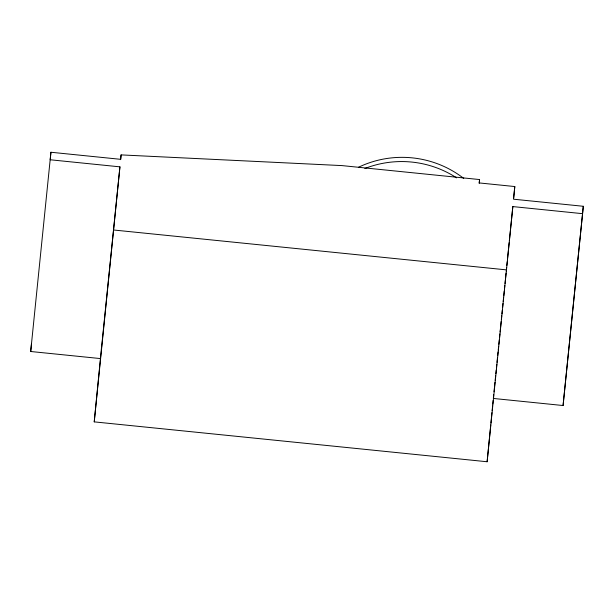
<?xml version="1.0" encoding="UTF-8"?>
<svg xmlns="http://www.w3.org/2000/svg" width="614" height="614" viewBox="0 0 614 614"><rect width="100%" height="100%" fill="white"/><g stroke="black" fill="none" stroke-linecap="round" stroke-linejoin="round"><path stroke-width="0.92" d="M493.717 394.649L493.334 398.448L563.069 405.532L582.579 213.672L512.836 206.588L487.125 461.751L94.234 421.872L100.435 358.576L30.7 351.5L31.421 344.109M582.579 213.672L583.3 206.281L513.565 199.205L514.801 186.549L479.235 182.934L479.565 179.557L342.052 165.603L121.104 154.897L120.666 159.325L50.931 152.249L50.195 159.77L119.93 166.847L94.234 421.872M101.333 349.42L101.594 346.757M487.125 461.751L490.739 424.903M490.924 423.015L491.944 412.623M492.129 410.735L492.589 406.007M492.773 404.119L493.149 400.343M563.069 405.532L583.3 206.281M30.7 351.5L50.931 152.249M100.435 358.576L119.93 166.847M120.62 159.648L121.104 154.897M479.181 183.356L479.565 179.557M513.642 197.946L514.801 186.549M494.009 391.801L494.393 388.002M494.585 386.106L494.976 382.307M495.168 380.404L495.651 375.653M495.843 373.757L496.227 369.958M496.419 368.055L496.81 364.255M497.002 362.36L497.486 357.609M497.678 355.713L498.061 351.914M498.253 350.011L498.645 346.212M498.837 344.316L499.32 339.565M499.512 337.662L499.896 333.862M500.095 331.967L501.154 321.513M501.346 319.618L501.73 315.819M501.93 313.915L502.313 310.116M502.605 307.269L502.989 303.469M503.181 301.574L503.564 297.775M503.764 295.871L504.24 291.12M504.439 289.225L504.823 285.426M505.015 283.522L505.399 279.723M505.598 277.827L506.082 273.077M506.274 271.181L506.657 267.382M506.849 265.478L507.233 261.679M507.433 259.776L509.167 242.683M509.359 240.78L512.836 206.588M113.736 230.012L506.634 269.891M358.499 167.261A98.731 96.429 5.6 0 1 463.747 178.428M364.816 168.535A98.731 96.429 5.6 0 1 456.609 177.853"/></g></svg>
